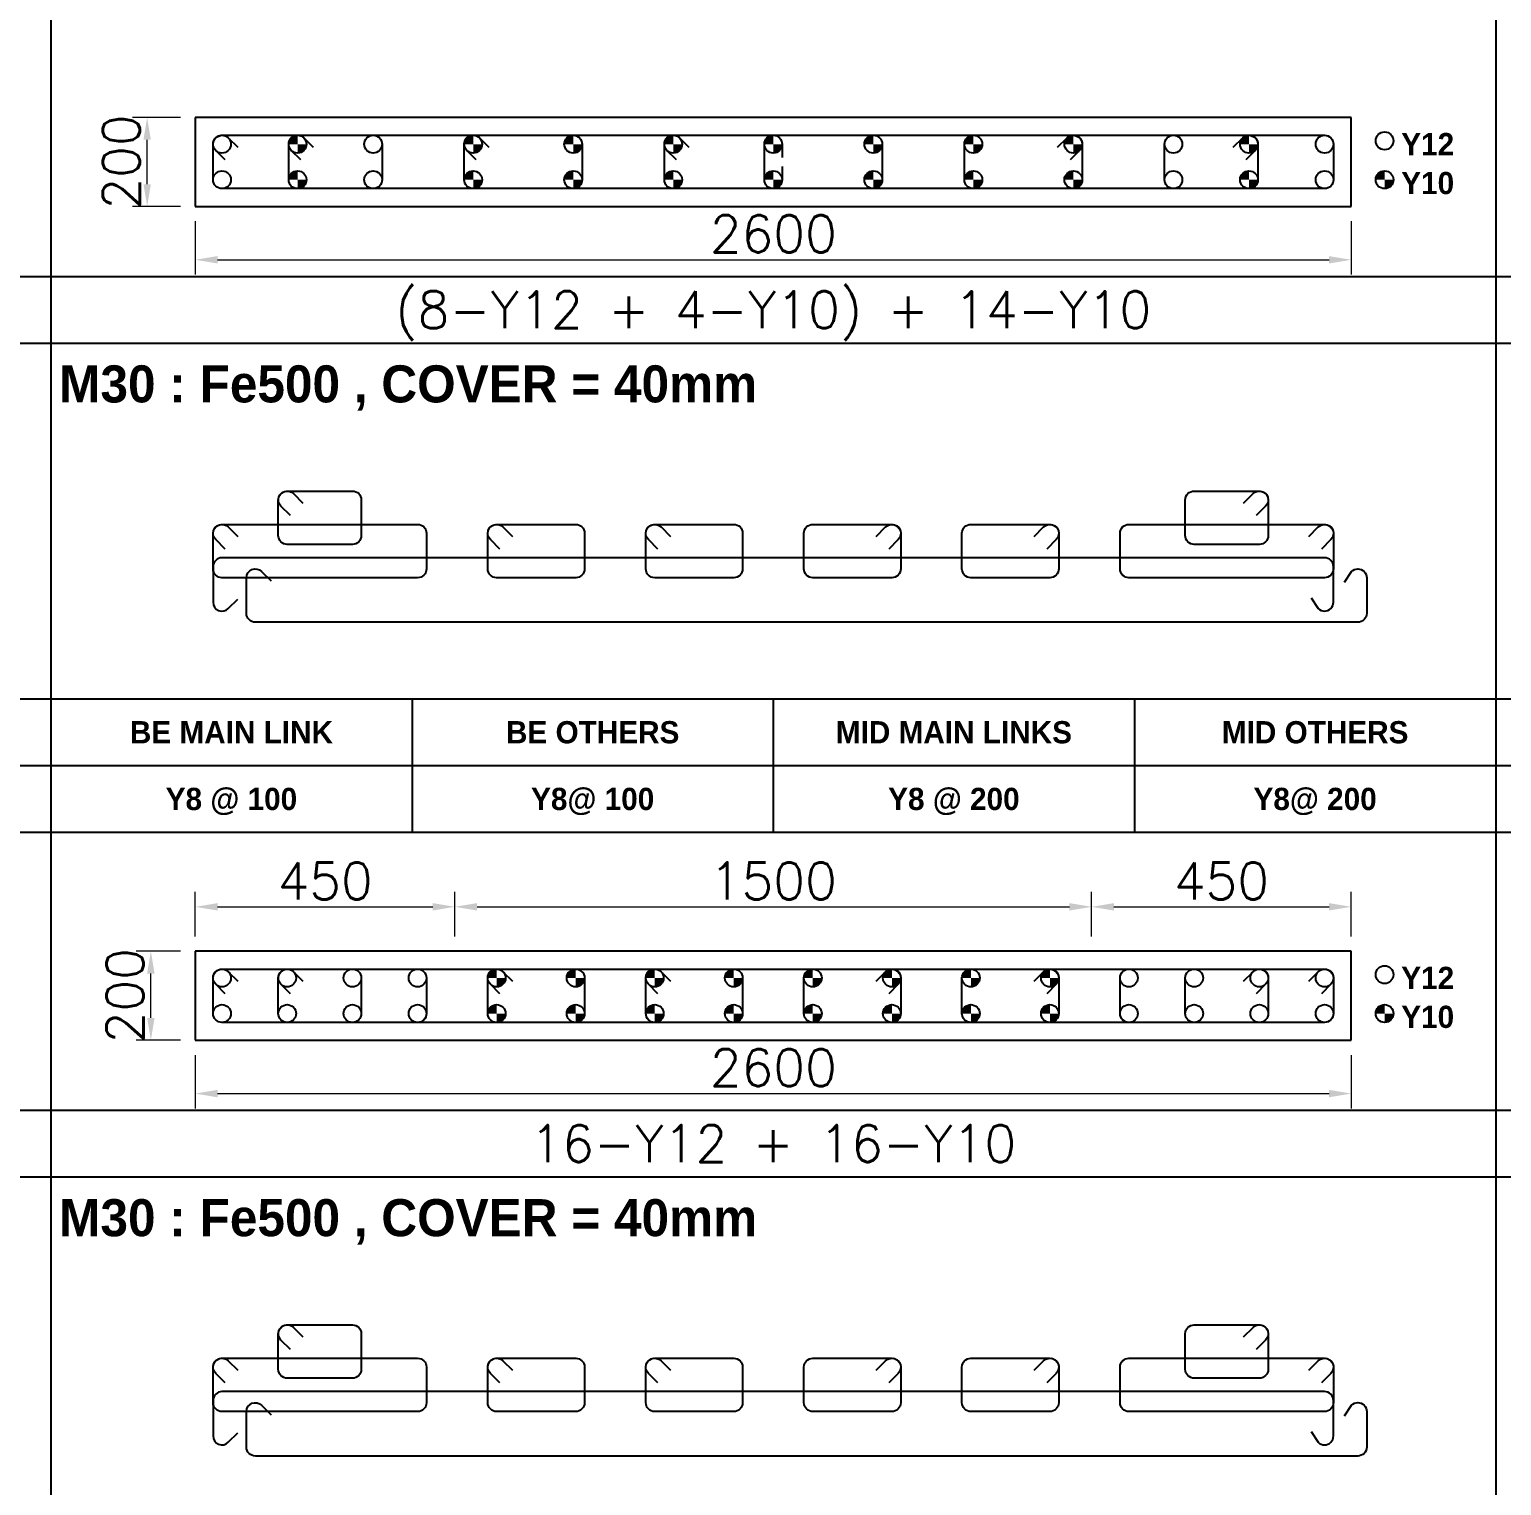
# Model space of a CAD drawing. Header units: millimetres. Extents: x -28707963 to -28231469, y 696001 to 896471.
# Drawn here: x -28315430 to -28305497, y 855714 to 865537 of the extents above; entities that cross this region are included whole.
import ezdxf
from ezdxf.enums import TextEntityAlignment as Align

# ---------------------------------------------------------------- set-up
doc = ezdxf.new("R2010")
doc.units = ezdxf.units.MM
doc.header["$MEASUREMENT"] = 0
doc.header["$PDMODE"] = 34
doc.header["$PDSIZE"] = -8
doc.layers.get('0').update_dxf_attribs({"lineweight": 5})
for name, color, linetype in [('09 COL TEXT-SCH', 2, 'Continuous'), ('14 REINF', 6, 'Continuous'), ('22 TABLE FRAME', 5, 'Continuous'), ('23 STIRRUPS', 5, 'Continuous'), ('TEXT', 4, 'Continuous')]:
    doc.layers.add(name, color=color, linetype=linetype)
doc.layers.add('19 COLUMN', color=1, linetype='Continuous', lineweight=25)
doc.styles.add('adani bold', font='')
doc.styles.add('ROMANS', font='simplex.shx')
doc.styles.get('adani bold').set_extended_font_data('Adani Bold', bold=True)
doc.dimstyles.new('D 50', dxfattribs={"dimscale": 100, "dimtxt": 3, "dimasz": 1.5, "dimexe": 1, "dimexo": 1, "dimgap": 0.5, "dimtad": 1, "dimdec": 0, "dimdsep": 46, "dimtxsty": 'ROMANS', "dimcen": 2.5, "dimclrd": 5, "dimclre": 5, "dimclrt": 4, "dimadec": 0, "dimazin": 0, "dimtfac": 1, "dimtdec": 0, "dimtmove": 0, "dimatfit": 3, "dimfxl": 1, "dimlwd": 0, "dimlwe": 0, "dimarcsym": 0})

# ---------------------------------------------------------------- blocks, each defined once
blk = doc.blocks.new('*D75')
at = {"color": 5, "lineweight": 0, "transparency": 16777216}
for p, q in [((-28314311.1, 858618.4), (-28314311.1, 858258.4)), ((-28306511.1, 858618.4), (-28306511.1, 858258.4)), ((-28314161.1, 858358.4), (-28306661.1, 858358.4))]:
    blk.add_line(p, q, dxfattribs=at)
at = {"color": 5, "transparency": 16777216}
for points in [[(-28314161.1, 858383.4), (-28314161.1, 858333.4), (-28314311.1, 858358.4)], [(-28306661.1, 858333.4), (-28306661.1, 858383.4), (-28306511.1, 858358.4)]]:
    blk.add_solid(points, dxfattribs=at)
at = {"layer": 'Defpoints', "color": 0, "transparency": 16777216}
for p in [(-28314311.1, 858718.4), (-28306511.1, 858718.4), (-28306511.1, 858358.4)]:
    blk.add_point(p, dxfattribs=at)
at = {"color": 4, "transparency": 16777216, "insert": (-28310411.1, 858533.4), "char_height": 250, "attachment_point": 5, "style": 'ROMANS'}
blk.add_mtext('2600', dxfattribs=at)
blk = doc.blocks.new('*D363')
at = {"color": 5, "lineweight": 0, "transparency": 16777216}
for p, q in [((-28314411.1, 859318.4), (-28314711.1, 859318.4)), ((-28314611.1, 858868.4), (-28314611.1, 859168.4)), ((-28314411.1, 858718.4), (-28314711.1, 858718.4))]:
    blk.add_line(p, q, dxfattribs=at)
at = {"color": 5, "transparency": 16777216}
for points in [[(-28314586.1, 859168.4), (-28314636.1, 859168.4), (-28314611.1, 859318.4)], [(-28314636.1, 858868.4), (-28314586.1, 858868.4), (-28314611.1, 858718.4)]]:
    blk.add_solid(points, dxfattribs=at)
at = {"layer": 'Defpoints', "color": 0, "transparency": 16777216}
for p in [(-28314611.1, 859318.4), (-28314311.1, 859318.4), (-28314311.1, 858718.4)]:
    blk.add_point(p, dxfattribs=at)
at = {"color": 4, "transparency": 16777216, "insert": (-28314786.1, 859018.4), "char_height": 250, "attachment_point": 5, "rotation": 90, "style": 'ROMANS'}
blk.add_mtext('200', dxfattribs=at)
blk = doc.blocks.new('*D364')
at = {"color": 5, "lineweight": 0, "transparency": 16777216}
for p, q in [((-28314311.1, 859418.4), (-28314311.1, 859718.4)), ((-28312559.3, 859418.4), (-28312559.3, 859718.4)), ((-28314161.1, 859618.4), (-28312709.3, 859618.4))]:
    blk.add_line(p, q, dxfattribs=at)
at = {"color": 5, "transparency": 16777216}
for points in [[(-28314161.1, 859643.4), (-28314161.1, 859593.4), (-28314311.1, 859618.4)], [(-28312709.3, 859593.4), (-28312709.3, 859643.4), (-28312559.3, 859618.4)]]:
    blk.add_solid(points, dxfattribs=at)
at = {"layer": 'Defpoints', "color": 0, "transparency": 16777216}
for p in [(-28312559.3, 859618.4), (-28314311.1, 859318.4), (-28312559.3, 859318.4)]:
    blk.add_point(p, dxfattribs=at)
at = {"color": 4, "transparency": 16777216, "insert": (-28313435.2, 859793.4), "char_height": 250, "attachment_point": 5, "style": 'ROMANS'}
blk.add_mtext('450', dxfattribs=at)
blk = doc.blocks.new('*D365')
at = {"color": 5, "lineweight": 0, "transparency": 16777216}
for p, q in [((-28312559.3, 859418.4), (-28312559.3, 859718.4)), ((-28308262.9, 859418.4), (-28308262.9, 859718.4)), ((-28312409.3, 859618.4), (-28308412.9, 859618.4))]:
    blk.add_line(p, q, dxfattribs=at)
at = {"color": 5, "transparency": 16777216}
for points in [[(-28312409.3, 859643.4), (-28312409.3, 859593.4), (-28312559.3, 859618.4)], [(-28308412.9, 859593.4), (-28308412.9, 859643.4), (-28308262.9, 859618.4)]]:
    blk.add_solid(points, dxfattribs=at)
at = {"layer": 'Defpoints', "color": 0, "transparency": 16777216}
for p in [(-28308262.9, 859618.4), (-28312559.3, 859318.4), (-28308262.9, 859318.4)]:
    blk.add_point(p, dxfattribs=at)
at = {"color": 4, "transparency": 16777216, "insert": (-28310411.1, 859793.4), "char_height": 250, "attachment_point": 5, "style": 'ROMANS'}
blk.add_mtext('1500', dxfattribs=at)
blk = doc.blocks.new('*D366')
at = {"color": 5, "lineweight": 0, "transparency": 16777216}
for p, q in [((-28308262.9, 859418.4), (-28308262.9, 859718.4)), ((-28306511.1, 859418.4), (-28306511.1, 859718.4)), ((-28308112.9, 859618.4), (-28306661.1, 859618.4))]:
    blk.add_line(p, q, dxfattribs=at)
at = {"color": 5, "transparency": 16777216}
for points in [[(-28308112.9, 859643.4), (-28308112.9, 859593.4), (-28308262.9, 859618.4)], [(-28306661.1, 859593.4), (-28306661.1, 859643.4), (-28306511.1, 859618.4)]]:
    blk.add_solid(points, dxfattribs=at)
at = {"layer": 'Defpoints', "color": 0, "transparency": 16777216}
for p in [(-28306511.1, 859618.4), (-28308262.9, 859318.4), (-28306511.1, 859318.4)]:
    blk.add_point(p, dxfattribs=at)
at = {"color": 4, "transparency": 16777216, "insert": (-28307387, 859793.4), "char_height": 250, "attachment_point": 5, "style": 'ROMANS'}
blk.add_mtext('450', dxfattribs=at)
blk = doc.blocks.new('*D828')
at = {"color": 5, "lineweight": 0, "transparency": 16777216}
for p, q in [((-28314311.1, 864243.4), (-28314311.1, 863883.4)), ((-28306511.1, 864243.4), (-28306511.1, 863883.4)), ((-28314161.1, 863983.4), (-28306661.1, 863983.4))]:
    blk.add_line(p, q, dxfattribs=at)
at = {"color": 5, "transparency": 16777216}
for points in [[(-28314161.1, 864008.4), (-28314161.1, 863958.4), (-28314311.1, 863983.4)], [(-28306661.1, 863958.4), (-28306661.1, 864008.4), (-28306511.1, 863983.4)]]:
    blk.add_solid(points, dxfattribs=at)
at = {"layer": 'Defpoints', "color": 0, "transparency": 16777216}
for p in [(-28314311.1, 864343.4), (-28306511.1, 864343.4), (-28306511.1, 863983.4)]:
    blk.add_point(p, dxfattribs=at)
at = {"color": 4, "transparency": 16777216, "insert": (-28310411.1, 864158.4), "char_height": 250, "attachment_point": 5, "style": 'ROMANS'}
blk.add_mtext('2600', dxfattribs=at)
blk = doc.blocks.new('*D852')
at = {"color": 5, "lineweight": 0, "transparency": 16777216}
for p, q in [((-28314411.1, 864943.4), (-28314736.1, 864943.4)), ((-28314636.1, 864493.4), (-28314636.1, 864793.4)), ((-28314411.1, 864343.4), (-28314736.1, 864343.4))]:
    blk.add_line(p, q, dxfattribs=at)
at = {"color": 5, "transparency": 16777216}
for points in [[(-28314611.1, 864793.4), (-28314661.1, 864793.4), (-28314636.1, 864943.4)], [(-28314661.1, 864493.4), (-28314611.1, 864493.4), (-28314636.1, 864343.4)]]:
    blk.add_solid(points, dxfattribs=at)
at = {"layer": 'Defpoints', "color": 0, "transparency": 16777216}
for p in [(-28314636.1, 864943.4), (-28314311.1, 864943.4), (-28314311.1, 864343.4)]:
    blk.add_point(p, dxfattribs=at)
at = {"color": 4, "transparency": 16777216, "insert": (-28314811.1, 864643.4), "char_height": 250, "attachment_point": 5, "rotation": 90, "style": 'ROMANS'}
blk.add_mtext('200', dxfattribs=at)

msp = doc.modelspace()

# ---------------------------------------------------------------- hatches: boundary and pattern name
at = {"layer": '14 REINF'}
h = msp.add_hatch(color=6, dxfattribs=at)
edge = h.paths.add_edge_path(flags=0)
edge.add_line((-28313681.1, 864763.4), (-28313621.1, 864763.4))
edge.add_line((-28313621.1, 864763.4), (-28313621.1, 864823.4))
edge.add_arc((-28313621.1, 864763.4), 60, 90, 180)
edge = h.paths.add_edge_path(flags=0)
edge.add_line((-28313561.1, 864763.4), (-28313621.1, 864763.4))
edge.add_line((-28313621.1, 864763.4), (-28313621.1, 864703.4))
edge.add_arc((-28313621.1, 864763.4), 60, 270, 360)
h = msp.add_hatch(color=6, dxfattribs=at)
edge = h.paths.add_edge_path(flags=0)
edge.add_line((-28312496.1, 864763.4), (-28312436.1, 864763.4))
edge.add_line((-28312436.1, 864763.4), (-28312436.1, 864823.4))
edge.add_arc((-28312436.1, 864763.4), 60, 90, 180)
edge = h.paths.add_edge_path(flags=0)
edge.add_line((-28312376.1, 864763.4), (-28312436.1, 864763.4))
edge.add_line((-28312436.1, 864763.4), (-28312436.1, 864703.4))
edge.add_arc((-28312436.1, 864763.4), 60, 270, 360)
h = msp.add_hatch(color=6, dxfattribs=at)
edge = h.paths.add_edge_path(flags=0)
edge.add_line((-28311821.1, 864763.4), (-28311761.1, 864763.4))
edge.add_line((-28311761.1, 864763.4), (-28311761.1, 864823.4))
edge.add_arc((-28311761.1, 864763.4), 60, 90, 180)
edge = h.paths.add_edge_path(flags=0)
edge.add_line((-28311701.1, 864763.4), (-28311761.1, 864763.4))
edge.add_line((-28311761.1, 864763.4), (-28311761.1, 864703.4))
edge.add_arc((-28311761.1, 864763.4), 60, 270, 360)
h = msp.add_hatch(color=6, dxfattribs=at)
edge = h.paths.add_edge_path(flags=0)
edge.add_line((-28311146.1, 864763.4), (-28311086.1, 864763.4))
edge.add_line((-28311086.1, 864763.4), (-28311086.1, 864823.4))
edge.add_arc((-28311086.1, 864763.4), 60, 90, 180)
edge = h.paths.add_edge_path(flags=0)
edge.add_line((-28311026.1, 864763.4), (-28311086.1, 864763.4))
edge.add_line((-28311086.1, 864763.4), (-28311086.1, 864703.4))
edge.add_arc((-28311086.1, 864763.4), 60, 270, 360)
h = msp.add_hatch(color=6, dxfattribs=at)
edge = h.paths.add_edge_path(flags=0)
edge.add_line((-28310471.1, 864763.4), (-28310411.1, 864763.4))
edge.add_line((-28310411.1, 864763.4), (-28310411.1, 864823.4))
edge.add_arc((-28310411.1, 864763.4), 60, 90, 180)
edge = h.paths.add_edge_path(flags=0)
edge.add_line((-28310351.1, 864763.4), (-28310411.1, 864763.4))
edge.add_line((-28310411.1, 864763.4), (-28310411.1, 864703.4))
edge.add_arc((-28310411.1, 864763.4), 60, 270, 360)
h = msp.add_hatch(color=6, dxfattribs=at)
edge = h.paths.add_edge_path(flags=0)
edge.add_line((-28309796.1, 864763.4), (-28309736.1, 864763.4))
edge.add_line((-28309736.1, 864763.4), (-28309736.1, 864823.4))
edge.add_arc((-28309736.1, 864763.4), 60, 90, 180)
edge = h.paths.add_edge_path(flags=0)
edge.add_line((-28309676.1, 864763.4), (-28309736.1, 864763.4))
edge.add_line((-28309736.1, 864763.4), (-28309736.1, 864703.4))
edge.add_arc((-28309736.1, 864763.4), 60, 270, 360)
h = msp.add_hatch(color=6, dxfattribs=at)
edge = h.paths.add_edge_path(flags=0)
edge.add_line((-28309121.1, 864763.4), (-28309061.1, 864763.4))
edge.add_line((-28309061.1, 864763.4), (-28309061.1, 864823.4))
edge.add_arc((-28309061.1, 864763.4), 60, 90, 180)
edge = h.paths.add_edge_path(flags=0)
edge.add_line((-28309001.1, 864763.4), (-28309061.1, 864763.4))
edge.add_line((-28309061.1, 864763.4), (-28309061.1, 864703.4))
edge.add_arc((-28309061.1, 864763.4), 60, 270, 360)
h = msp.add_hatch(color=6, dxfattribs=at)
edge = h.paths.add_edge_path(flags=0)
edge.add_line((-28308446.1, 864763.4), (-28308386.1, 864763.4))
edge.add_line((-28308386.1, 864763.4), (-28308386.1, 864823.4))
edge.add_arc((-28308386.1, 864763.4), 60, 90, 180)
edge = h.paths.add_edge_path(flags=0)
edge.add_line((-28308326.1, 864763.4), (-28308386.1, 864763.4))
edge.add_line((-28308386.1, 864763.4), (-28308386.1, 864703.4))
edge.add_arc((-28308386.1, 864763.4), 60, 270, 360)
h = msp.add_hatch(color=6, dxfattribs=at)
edge = h.paths.add_edge_path(flags=0)
edge.add_line((-28307261.1, 864763.4), (-28307201.1, 864763.4))
edge.add_line((-28307201.1, 864763.4), (-28307201.1, 864823.4))
edge.add_arc((-28307201.1, 864763.4), 60, 90, 180)
edge = h.paths.add_edge_path(flags=0)
edge.add_line((-28307141.1, 864763.4), (-28307201.1, 864763.4))
edge.add_line((-28307201.1, 864763.4), (-28307201.1, 864703.4))
edge.add_arc((-28307201.1, 864763.4), 60, 270, 360)
h = msp.add_hatch(color=6, dxfattribs=at)
edge = h.paths.add_edge_path(flags=0)
edge.add_line((-28313681.1, 864523.4), (-28313621.1, 864523.4))
edge.add_line((-28313621.1, 864523.4), (-28313621.1, 864583.4))
edge.add_arc((-28313621.1, 864523.4), 60, 90, 180)
edge = h.paths.add_edge_path(flags=0)
edge.add_line((-28313561.1, 864523.4), (-28313621.1, 864523.4))
edge.add_line((-28313621.1, 864523.4), (-28313621.1, 864463.4))
edge.add_arc((-28313621.1, 864523.4), 60, 270, 360)
h = msp.add_hatch(color=6, dxfattribs=at)
edge = h.paths.add_edge_path(flags=0)
edge.add_line((-28312496.1, 864523.4), (-28312436.1, 864523.4))
edge.add_line((-28312436.1, 864523.4), (-28312436.1, 864583.4))
edge.add_arc((-28312436.1, 864523.4), 60, 90, 180)
edge = h.paths.add_edge_path(flags=0)
edge.add_line((-28312376.1, 864523.4), (-28312436.1, 864523.4))
edge.add_line((-28312436.1, 864523.4), (-28312436.1, 864463.4))
edge.add_arc((-28312436.1, 864523.4), 60, 270, 360)
h = msp.add_hatch(color=6, dxfattribs=at)
edge = h.paths.add_edge_path(flags=0)
edge.add_line((-28311821.1, 864523.4), (-28311761.1, 864523.4))
edge.add_line((-28311761.1, 864523.4), (-28311761.1, 864583.4))
edge.add_arc((-28311761.1, 864523.4), 60, 90, 180)
edge = h.paths.add_edge_path(flags=0)
edge.add_line((-28311701.1, 864523.4), (-28311761.1, 864523.4))
edge.add_line((-28311761.1, 864523.4), (-28311761.1, 864463.4))
edge.add_arc((-28311761.1, 864523.4), 60, 270, 360)
h = msp.add_hatch(color=6, dxfattribs=at)
edge = h.paths.add_edge_path(flags=0)
edge.add_line((-28311146.1, 864523.4), (-28311086.1, 864523.4))
edge.add_line((-28311086.1, 864523.4), (-28311086.1, 864583.4))
edge.add_arc((-28311086.1, 864523.4), 60, 90, 180)
edge = h.paths.add_edge_path(flags=0)
edge.add_line((-28311026.1, 864523.4), (-28311086.1, 864523.4))
edge.add_line((-28311086.1, 864523.4), (-28311086.1, 864463.4))
edge.add_arc((-28311086.1, 864523.4), 60, 270, 360)
h = msp.add_hatch(color=6, dxfattribs=at)
edge = h.paths.add_edge_path(flags=0)
edge.add_line((-28310471.1, 864523.4), (-28310411.1, 864523.4))
edge.add_line((-28310411.1, 864523.4), (-28310411.1, 864583.4))
edge.add_arc((-28310411.1, 864523.4), 60, 90, 180)
edge = h.paths.add_edge_path(flags=0)
edge.add_line((-28310351.1, 864523.4), (-28310411.1, 864523.4))
edge.add_line((-28310411.1, 864523.4), (-28310411.1, 864463.4))
edge.add_arc((-28310411.1, 864523.4), 60, 270, 360)
h = msp.add_hatch(color=6, dxfattribs=at)
edge = h.paths.add_edge_path(flags=0)
edge.add_line((-28309796.1, 864523.4), (-28309736.1, 864523.4))
edge.add_line((-28309736.1, 864523.4), (-28309736.1, 864583.4))
edge.add_arc((-28309736.1, 864523.4), 60, 90, 180)
edge = h.paths.add_edge_path(flags=0)
edge.add_line((-28309676.1, 864523.4), (-28309736.1, 864523.4))
edge.add_line((-28309736.1, 864523.4), (-28309736.1, 864463.4))
edge.add_arc((-28309736.1, 864523.4), 60, 270, 360)
h = msp.add_hatch(color=6, dxfattribs=at)
edge = h.paths.add_edge_path(flags=0)
edge.add_line((-28309121.1, 864523.4), (-28309061.1, 864523.4))
edge.add_line((-28309061.1, 864523.4), (-28309061.1, 864583.4))
edge.add_arc((-28309061.1, 864523.4), 60, 90, 180)
edge = h.paths.add_edge_path(flags=0)
edge.add_line((-28309001.1, 864523.4), (-28309061.1, 864523.4))
edge.add_line((-28309061.1, 864523.4), (-28309061.1, 864463.4))
edge.add_arc((-28309061.1, 864523.4), 60, 270, 360)
h = msp.add_hatch(color=6, dxfattribs=at)
edge = h.paths.add_edge_path(flags=0)
edge.add_line((-28308446.1, 864523.4), (-28308386.1, 864523.4))
edge.add_line((-28308386.1, 864523.4), (-28308386.1, 864583.4))
edge.add_arc((-28308386.1, 864523.4), 60, 90, 180)
edge = h.paths.add_edge_path(flags=0)
edge.add_line((-28308326.1, 864523.4), (-28308386.1, 864523.4))
edge.add_line((-28308386.1, 864523.4), (-28308386.1, 864463.4))
edge.add_arc((-28308386.1, 864523.4), 60, 270, 360)
h = msp.add_hatch(color=6, dxfattribs=at)
edge = h.paths.add_edge_path(flags=0)
edge.add_line((-28307261.1, 864523.4), (-28307201.1, 864523.4))
edge.add_line((-28307201.1, 864523.4), (-28307201.1, 864583.4))
edge.add_arc((-28307201.1, 864523.4), 60, 90, 180)
edge = h.paths.add_edge_path(flags=0)
edge.add_line((-28307141.1, 864523.4), (-28307201.1, 864523.4))
edge.add_line((-28307201.1, 864523.4), (-28307201.1, 864463.4))
edge.add_arc((-28307201.1, 864523.4), 60, 270, 360)
h = msp.add_hatch(color=6, dxfattribs=at)
edge = h.paths.add_edge_path(flags=0)
edge.add_line((-28306346.1, 864523.4), (-28306286.1, 864523.4))
edge.add_line((-28306286.1, 864523.4), (-28306286.1, 864583.4))
edge.add_arc((-28306286.1, 864523.4), 60, 90, 180)
edge = h.paths.add_edge_path(flags=0)
edge.add_line((-28306226.1, 864523.4), (-28306286.1, 864523.4))
edge.add_line((-28306286.1, 864523.4), (-28306286.1, 864463.4))
edge.add_arc((-28306286.1, 864523.4), 60, 270, 360)
h = msp.add_hatch(color=6, dxfattribs=at)
edge = h.paths.add_edge_path(flags=0)
edge.add_line((-28312337.8, 859138.4), (-28312277.8, 859138.4))
edge.add_line((-28312277.8, 859138.4), (-28312277.8, 859198.4))
edge.add_arc((-28312277.8, 859138.4), 60, 90, 180)
edge = h.paths.add_edge_path(flags=0)
edge.add_line((-28312217.8, 859138.4), (-28312277.8, 859138.4))
edge.add_line((-28312277.8, 859138.4), (-28312277.8, 859078.4))
edge.add_arc((-28312277.8, 859138.4), 60, 270, 360)
h = msp.add_hatch(color=6, dxfattribs=at)
edge = h.paths.add_edge_path(flags=0)
edge.add_line((-28311804.4, 859138.4), (-28311744.4, 859138.4))
edge.add_line((-28311744.4, 859138.4), (-28311744.4, 859198.4))
edge.add_arc((-28311744.4, 859138.4), 60, 90, 180)
edge = h.paths.add_edge_path(flags=0)
edge.add_line((-28311684.4, 859138.4), (-28311744.4, 859138.4))
edge.add_line((-28311744.4, 859138.4), (-28311744.4, 859078.4))
edge.add_arc((-28311744.4, 859138.4), 60, 270, 360)
h = msp.add_hatch(color=6, dxfattribs=at)
edge = h.paths.add_edge_path(flags=0)
edge.add_line((-28311271.1, 859138.4), (-28311211.1, 859138.4))
edge.add_line((-28311211.1, 859138.4), (-28311211.1, 859198.4))
edge.add_arc((-28311211.1, 859138.4), 60, 90, 180)
edge = h.paths.add_edge_path(flags=0)
edge.add_line((-28311151.1, 859138.4), (-28311211.1, 859138.4))
edge.add_line((-28311211.1, 859138.4), (-28311211.1, 859078.4))
edge.add_arc((-28311211.1, 859138.4), 60, 270, 360)
h = msp.add_hatch(color=6, dxfattribs=at)
edge = h.paths.add_edge_path(flags=0)
edge.add_line((-28310737.8, 859138.4), (-28310677.8, 859138.4))
edge.add_line((-28310677.8, 859138.4), (-28310677.8, 859198.4))
edge.add_arc((-28310677.8, 859138.4), 60, 90, 180)
edge = h.paths.add_edge_path(flags=0)
edge.add_line((-28310617.8, 859138.4), (-28310677.8, 859138.4))
edge.add_line((-28310677.8, 859138.4), (-28310677.8, 859078.4))
edge.add_arc((-28310677.8, 859138.4), 60, 270, 360)
h = msp.add_hatch(color=6, dxfattribs=at)
edge = h.paths.add_edge_path(flags=0)
edge.add_line((-28310204.4, 859138.4), (-28310144.4, 859138.4))
edge.add_line((-28310144.4, 859138.4), (-28310144.4, 859198.4))
edge.add_arc((-28310144.4, 859138.4), 60, 90, 180)
edge = h.paths.add_edge_path(flags=0)
edge.add_line((-28310084.4, 859138.4), (-28310144.4, 859138.4))
edge.add_line((-28310144.4, 859138.4), (-28310144.4, 859078.4))
edge.add_arc((-28310144.4, 859138.4), 60, 270, 360)
h = msp.add_hatch(color=6, dxfattribs=at)
edge = h.paths.add_edge_path(flags=0)
edge.add_line((-28309671.1, 859138.4), (-28309611.1, 859138.4))
edge.add_line((-28309611.1, 859138.4), (-28309611.1, 859198.4))
edge.add_arc((-28309611.1, 859138.4), 60, 90, 180)
edge = h.paths.add_edge_path(flags=0)
edge.add_line((-28309551.1, 859138.4), (-28309611.1, 859138.4))
edge.add_line((-28309611.1, 859138.4), (-28309611.1, 859078.4))
edge.add_arc((-28309611.1, 859138.4), 60, 270, 360)
h = msp.add_hatch(color=6, dxfattribs=at)
edge = h.paths.add_edge_path(flags=0)
edge.add_line((-28309137.8, 859138.4), (-28309077.8, 859138.4))
edge.add_line((-28309077.8, 859138.4), (-28309077.8, 859198.4))
edge.add_arc((-28309077.8, 859138.4), 60, 90, 180)
edge = h.paths.add_edge_path(flags=0)
edge.add_line((-28309017.8, 859138.4), (-28309077.8, 859138.4))
edge.add_line((-28309077.8, 859138.4), (-28309077.8, 859078.4))
edge.add_arc((-28309077.8, 859138.4), 60, 270, 360)
h = msp.add_hatch(color=6, dxfattribs=at)
edge = h.paths.add_edge_path(flags=0)
edge.add_line((-28308604.4, 859138.4), (-28308544.4, 859138.4))
edge.add_line((-28308544.4, 859138.4), (-28308544.4, 859198.4))
edge.add_arc((-28308544.4, 859138.4), 60, 90, 180)
edge = h.paths.add_edge_path(flags=0)
edge.add_line((-28308484.4, 859138.4), (-28308544.4, 859138.4))
edge.add_line((-28308544.4, 859138.4), (-28308544.4, 859078.4))
edge.add_arc((-28308544.4, 859138.4), 60, 270, 360)
h = msp.add_hatch(color=6, dxfattribs=at)
edge = h.paths.add_edge_path(flags=0)
edge.add_line((-28312337.8, 858898.4), (-28312277.8, 858898.4))
edge.add_line((-28312277.8, 858898.4), (-28312277.8, 858958.4))
edge.add_arc((-28312277.8, 858898.4), 60, 90, 180)
edge = h.paths.add_edge_path(flags=0)
edge.add_line((-28312217.8, 858898.4), (-28312277.8, 858898.4))
edge.add_line((-28312277.8, 858898.4), (-28312277.8, 858838.4))
edge.add_arc((-28312277.8, 858898.4), 60, 270, 360)
h = msp.add_hatch(color=6, dxfattribs=at)
edge = h.paths.add_edge_path(flags=0)
edge.add_line((-28311804.4, 858898.4), (-28311744.4, 858898.4))
edge.add_line((-28311744.4, 858898.4), (-28311744.4, 858958.4))
edge.add_arc((-28311744.4, 858898.4), 60, 90, 180)
edge = h.paths.add_edge_path(flags=0)
edge.add_line((-28311684.4, 858898.4), (-28311744.4, 858898.4))
edge.add_line((-28311744.4, 858898.4), (-28311744.4, 858838.4))
edge.add_arc((-28311744.4, 858898.4), 60, 270, 360)
h = msp.add_hatch(color=6, dxfattribs=at)
edge = h.paths.add_edge_path(flags=0)
edge.add_line((-28311271.1, 858898.4), (-28311211.1, 858898.4))
edge.add_line((-28311211.1, 858898.4), (-28311211.1, 858958.4))
edge.add_arc((-28311211.1, 858898.4), 60, 90, 180)
edge = h.paths.add_edge_path(flags=0)
edge.add_line((-28311151.1, 858898.4), (-28311211.1, 858898.4))
edge.add_line((-28311211.1, 858898.4), (-28311211.1, 858838.4))
edge.add_arc((-28311211.1, 858898.4), 60, 270, 360)
h = msp.add_hatch(color=6, dxfattribs=at)
edge = h.paths.add_edge_path(flags=0)
edge.add_line((-28310737.8, 858898.4), (-28310677.8, 858898.4))
edge.add_line((-28310677.8, 858898.4), (-28310677.8, 858958.4))
edge.add_arc((-28310677.8, 858898.4), 60, 90, 180)
edge = h.paths.add_edge_path(flags=0)
edge.add_line((-28310617.8, 858898.4), (-28310677.8, 858898.4))
edge.add_line((-28310677.8, 858898.4), (-28310677.8, 858838.4))
edge.add_arc((-28310677.8, 858898.4), 60, 270, 360)
h = msp.add_hatch(color=6, dxfattribs=at)
edge = h.paths.add_edge_path(flags=0)
edge.add_line((-28310204.4, 858898.4), (-28310144.4, 858898.4))
edge.add_line((-28310144.4, 858898.4), (-28310144.4, 858958.4))
edge.add_arc((-28310144.4, 858898.4), 60, 90, 180)
edge = h.paths.add_edge_path(flags=0)
edge.add_line((-28310084.4, 858898.4), (-28310144.4, 858898.4))
edge.add_line((-28310144.4, 858898.4), (-28310144.4, 858838.4))
edge.add_arc((-28310144.4, 858898.4), 60, 270, 360)
h = msp.add_hatch(color=6, dxfattribs=at)
edge = h.paths.add_edge_path(flags=0)
edge.add_line((-28309671.1, 858898.4), (-28309611.1, 858898.4))
edge.add_line((-28309611.1, 858898.4), (-28309611.1, 858958.4))
edge.add_arc((-28309611.1, 858898.4), 60, 90, 180)
edge = h.paths.add_edge_path(flags=0)
edge.add_line((-28309551.1, 858898.4), (-28309611.1, 858898.4))
edge.add_line((-28309611.1, 858898.4), (-28309611.1, 858838.4))
edge.add_arc((-28309611.1, 858898.4), 60, 270, 360)
h = msp.add_hatch(color=6, dxfattribs=at)
edge = h.paths.add_edge_path(flags=0)
edge.add_line((-28309137.8, 858898.4), (-28309077.8, 858898.4))
edge.add_line((-28309077.8, 858898.4), (-28309077.8, 858958.4))
edge.add_arc((-28309077.8, 858898.4), 60, 90, 180)
edge = h.paths.add_edge_path(flags=0)
edge.add_line((-28309017.8, 858898.4), (-28309077.8, 858898.4))
edge.add_line((-28309077.8, 858898.4), (-28309077.8, 858838.4))
edge.add_arc((-28309077.8, 858898.4), 60, 270, 360)
h = msp.add_hatch(color=6, dxfattribs=at)
edge = h.paths.add_edge_path(flags=0)
edge.add_line((-28308604.4, 858898.4), (-28308544.4, 858898.4))
edge.add_line((-28308544.4, 858898.4), (-28308544.4, 858958.4))
edge.add_arc((-28308544.4, 858898.4), 60, 90, 180)
edge = h.paths.add_edge_path(flags=0)
edge.add_line((-28308484.4, 858898.4), (-28308544.4, 858898.4))
edge.add_line((-28308544.4, 858898.4), (-28308544.4, 858838.4))
edge.add_arc((-28308544.4, 858898.4), 60, 270, 360)
h = msp.add_hatch(color=6, dxfattribs=at)
edge = h.paths.add_edge_path(flags=0)
edge.add_line((-28306346.1, 858898.4), (-28306286.1, 858898.4))
edge.add_line((-28306286.1, 858898.4), (-28306286.1, 858958.4))
edge.add_arc((-28306286.1, 858898.4), 60, 90, 180)
edge = h.paths.add_edge_path(flags=0)
edge.add_line((-28306226.1, 858898.4), (-28306286.1, 858898.4))
edge.add_line((-28306286.1, 858898.4), (-28306286.1, 858838.4))
edge.add_arc((-28306286.1, 858898.4), 60, 270, 360)

# ---------------------------------------------------------------- linework, layer by layer
at = {"layer": '14 REINF', "color": 6}
for centre in [(-28314131.1, 864763.4), (-28313621.1, 864763.4), (-28313111.1, 864763.4), (-28312436.1, 864763.4), (-28311761.1, 864763.4), (-28311086.1, 864763.4), (-28310411.1, 864763.4), (-28309736.1, 864763.4), (-28309061.1, 864763.4), (-28308386.1, 864763.4), (-28307711.1, 864763.4), (-28307201.1, 864763.4), (-28306691.1, 864763.4), (-28306286.1, 864785.9), (-28314131.1, 864523.4), (-28313621.1, 864523.4), (-28313111.1, 864523.4), (-28312436.1, 864523.4), (-28311761.1, 864523.4), (-28311086.1, 864523.4), (-28310411.1, 864523.4), (-28309736.1, 864523.4), (-28309061.1, 864523.4), (-28308386.1, 864523.4), (-28307711.1, 864523.4), (-28307201.1, 864523.4), (-28306691.1, 864523.4), (-28306286.1, 864523.4), (-28314131.1, 859138.4), (-28313691.1, 859138.4), (-28313251.1, 859138.4), (-28312811.1, 859138.4), (-28312277.8, 859138.4), (-28311744.4, 859138.4), (-28311211.1, 859138.4), (-28310677.8, 859138.4), (-28310144.4, 859138.4), (-28309611.1, 859138.4), (-28309077.8, 859138.4), (-28308544.4, 859138.4), (-28308011.1, 859138.4), (-28307571.1, 859138.4), (-28307131.1, 859138.4), (-28306691.1, 859138.4), (-28306286.1, 859160.9), (-28314131.1, 858898.4), (-28313691.1, 858898.4), (-28313251.1, 858898.4), (-28312811.1, 858898.4), (-28312277.8, 858898.4), (-28311744.4, 858898.4), (-28311211.1, 858898.4), (-28310677.8, 858898.4), (-28310144.4, 858898.4), (-28309611.1, 858898.4), (-28309077.8, 858898.4), (-28308544.4, 858898.4), (-28308011.1, 858898.4), (-28307571.1, 858898.4), (-28307131.1, 858898.4), (-28306691.1, 858898.4), (-28306286.1, 858898.4)]:
    msp.add_circle(centre, 60, dxfattribs=at)
at = {"layer": '19 COLUMN', "color": 4}
for points in [[(-28306511.1, 864943.4), (-28314311.1, 864943.4)], [(-28314311.1, 864943.4), (-28314311.1, 864343.4)], [(-28306511.1, 864343.4), (-28306511.1, 864943.4)], [(-28314311.1, 864343.4), (-28306511.1, 864343.4)], [(-28306511.1, 859318.4), (-28314311.1, 859318.4)], [(-28314311.1, 859318.4), (-28314311.1, 858718.4)], [(-28306511.1, 858718.4), (-28306511.1, 859318.4)], [(-28314311.1, 858718.4), (-28306511.1, 858718.4)]]:
    msp.add_lwpolyline(points, dxfattribs=at)
at = {"layer": '22 TABLE FRAME', "color": 5, "linetype": 'Continuous'}
for p, q in [((-28315286.1, 886726.1), (-28315286.1, 863421.2)), ((-28305536.1, 886726.1), (-28305536.1, 863421.2)), ((-28330286.1, 863871.2), (-28275536.1, 863871.2)), ((-28334786.1, 863421.2), (-28245536.1, 863421.2)), ((-28315286.1, 863421.2), (-28315286.1, 788796.2)), ((-28305536.1, 863421.2), (-28305536.1, 788796.2)), ((-28330286.1, 861021.2), (-28245536.1, 861021.2)), ((-28312848.6, 861021.2), (-28312848.6, 860121.2)), ((-28310411.1, 861021.2), (-28310411.1, 860121.2)), ((-28307973.6, 861021.2), (-28307973.6, 860121.2)), ((-28330286.1, 860571.2), (-28245536.1, 860571.2)), ((-28330286.1, 860121.2), (-28245536.1, 860121.2)), ((-28330286.1, 858246.2), (-28245536.1, 858246.2)), ((-28334786.1, 857796.2), (-28245536.1, 857796.2))]:
    msp.add_line(p, q, dxfattribs=at)
at = {"layer": '23 STIRRUPS', "color": 5}
for points in [[(-28314109.9, 864657.3), (-28314173.5, 864720.9, -0.668178), (-28314131.1, 864823.4), (-28306691.1, 864823.4, -0.414214), (-28306631.1, 864763.4), (-28306631.1, 864523.4, -0.414214), (-28306691.1, 864463.4), (-28314131.1, 864463.4, -0.414214), (-28314191.1, 864523.4), (-28314191.1, 864763.4, -0.668179), (-28314088.7, 864805.8), (-28314025, 864742.1)], [(-28313599.9, 864657.3), (-28313663.5, 864720.9, -0.668178), (-28313621.1, 864823.4), (-28313111.1, 864823.4, -0.414214), (-28313051.1, 864763.4), (-28313051.1, 864523.4, -0.414214), (-28313111.1, 864463.4), (-28313621.1, 864463.4, -0.414214), (-28313681.1, 864523.4), (-28313681.1, 864763.4, -0.668179), (-28313578.7, 864805.8), (-28313515, 864742.1)], [(-28312414.9, 864657.3), (-28312478.5, 864720.9, -0.668178), (-28312436.1, 864823.4), (-28311761.1, 864823.4, -0.414214), (-28311701.1, 864763.4), (-28311701.1, 864523.4, -0.414214), (-28311761.1, 864463.4), (-28312436.1, 864463.4, -0.414214), (-28312496.1, 864523.4), (-28312496.1, 864763.4, -0.668179), (-28312393.7, 864805.8), (-28312330, 864742.1)], [(-28311064.9, 864657.3), (-28311128.5, 864720.9, -0.668178), (-28311086.1, 864823.4), (-28309736.1, 864823.4, -0.414214), (-28309676.1, 864763.4), (-28309676.1, 864523.4, -0.414214), (-28309736.1, 864463.4), (-28311086.1, 864463.4, -0.414214), (-28311146.1, 864523.4), (-28311146.1, 864763.4, -0.668179), (-28311043.7, 864805.8), (-28310980, 864742.1)], [(-28310351.1, 864613.4), (-28310351.1, 864523.4, -1), (-28310471.1, 864523.4), (-28310471.1, 864763.4, -1), (-28310351.1, 864763.4), (-28310351.1, 864673.4)], [(-28308492.2, 864742.1), (-28308428.5, 864805.8, -0.668179), (-28308326.1, 864763.4), (-28308326.1, 864523.4, -0.414214), (-28308386.1, 864463.4), (-28309061.1, 864463.4, -0.414214), (-28309121.1, 864523.4), (-28309121.1, 864763.4, -0.414214), (-28309061.1, 864823.4), (-28308386.1, 864823.4, -0.668178), (-28308343.7, 864720.9), (-28308407.3, 864657.3)], [(-28307307.2, 864742.1), (-28307243.5, 864805.8, -0.668179), (-28307141.1, 864763.4), (-28307141.1, 864523.4, -0.414214), (-28307201.1, 864463.4), (-28307711.1, 864463.4, -0.414214), (-28307771.1, 864523.4), (-28307771.1, 864763.4, -0.414214), (-28307711.1, 864823.4), (-28307201.1, 864823.4, -0.668178), (-28307158.7, 864720.9), (-28307222.3, 864657.3)], [(-28313669.9, 862257.3), (-28313733.5, 862320.9, -0.668042), (-28313691.1, 862423.4), (-28313251.1, 862423.4, -0.414104), (-28313191.1, 862363.4), (-28313191.1, 862123.4, -0.414104), (-28313251.1, 862063.4), (-28313691.1, 862063.4, -0.414104), (-28313751.1, 862123.4), (-28313751.1, 862363.4, -0.668179), (-28313648.6, 862405.8), (-28313585, 862342.1)], [(-28307237.2, 862342.1), (-28307173.6, 862405.8, -0.668179), (-28307071.1, 862363.4), (-28307071.1, 862123.4, -0.414104), (-28307131.1, 862063.4), (-28307571.1, 862063.4, -0.414104), (-28307631.1, 862123.4), (-28307631.1, 862363.4, -0.414104), (-28307571.1, 862423.4), (-28307131.1, 862423.4, -0.668042), (-28307088.7, 862320.9), (-28307152.3, 862257.3)], [(-28314109.9, 862032.3), (-28314173.5, 862095.9, -0.668178), (-28314131.1, 862198.4), (-28312811.1, 862198.4, -0.414214), (-28312751.1, 862138.4), (-28312751.1, 861898.4, -0.414214), (-28312811.1, 861838.4), (-28314131.1, 861838.4, -0.414214), (-28314191.1, 861898.4), (-28314191.1, 862138.4, -0.668179), (-28314088.7, 862180.8), (-28314025, 862117.1)], [(-28312256.6, 862032.3), (-28312320.2, 862095.9, -0.668223), (-28312277.8, 862198.4), (-28311744.4, 862198.4, -0.41414), (-28311684.4, 862138.4), (-28311684.4, 861898.4, -0.41414), (-28311744.4, 861838.4), (-28312277.8, 861838.4, -0.41425), (-28312337.8, 861898.4), (-28312337.8, 862138.4, -0.668179), (-28312235.3, 862180.8), (-28312171.7, 862117.1)], [(-28311189.9, 862032.3), (-28311253.6, 862095.9, -0.668314), (-28311211.1, 862198.4), (-28310677.8, 862198.4, -0.414067), (-28310617.8, 862138.4), (-28310617.8, 861898.4, -0.414067), (-28310677.8, 861838.4), (-28311211.1, 861838.4, -0.414323), (-28311271.1, 861898.4), (-28311271.1, 862138.4, -0.668179), (-28311168.7, 862180.8), (-28311105.1, 862117.1)], [(-28309717.1, 862117.1), (-28309653.5, 862180.8, -0.668179), (-28309551.1, 862138.4), (-28309551.1, 861898.4, -0.414323), (-28309611.1, 861838.4), (-28310144.4, 861838.4, -0.414067), (-28310204.4, 861898.4), (-28310204.4, 862138.4, -0.414067), (-28310144.4, 862198.4), (-28309611.1, 862198.4, -0.668314), (-28309568.6, 862095.9), (-28309632.3, 862032.3)], [(-28308650.5, 862117.1), (-28308586.9, 862180.8, -0.668179), (-28308484.4, 862138.4), (-28308484.4, 861898.4, -0.41425), (-28308544.4, 861838.4), (-28309077.8, 861838.4, -0.41414), (-28309137.8, 861898.4), (-28309137.8, 862138.4, -0.41414), (-28309077.8, 862198.4), (-28308544.4, 862198.4, -0.668223), (-28308502, 862095.9), (-28308565.6, 862032.3)], [(-28306797.2, 862117.1), (-28306733.5, 862180.8, -0.668179), (-28306631.1, 862138.4), (-28306631.1, 861898.4, -0.414214), (-28306691.1, 861838.4), (-28308011.1, 861838.4, -0.414214), (-28308071.1, 861898.4), (-28308071.1, 862138.4, -0.414214), (-28308011.1, 862198.4), (-28306691.1, 862198.4, -0.668178), (-28306648.7, 862095.9), (-28306712.3, 862032.3)], [(-28306781.1, 861703.4), (-28306733.5, 861630.9, 0.198912), (-28306691.1, 861613.4, 0.414214), (-28306631.1, 861673.4), (-28306631.1, 861913.4, 0.414214), (-28306691.1, 861973.4), (-28314131.1, 861973.4, 0.414214), (-28314191.1, 861913.4), (-28314191.1, 861673.4, 0.668179), (-28314088.7, 861630.9), (-28314025, 861694.6)], [(-28306556.1, 861808.4), (-28306508.5, 861880.8, -0.198912), (-28306466.1, 861898.4, -0.414214), (-28306406.1, 861838.4), (-28306406.1, 861598.4, -0.414214), (-28306466.1, 861538.4), (-28313906.1, 861538.4, -0.414214), (-28313966.1, 861598.4), (-28313966.1, 861838.4, -0.668179), (-28313863.7, 861880.8), (-28313800, 861817.1)], [(-28314109.9, 859032.3), (-28314173.5, 859095.9, -0.668178), (-28314131.1, 859198.4), (-28306691.1, 859198.4, -0.414214), (-28306631.1, 859138.4), (-28306631.1, 858898.4, -0.414214), (-28306691.1, 858838.4), (-28314131.1, 858838.4, -0.414214), (-28314191.1, 858898.4), (-28314191.1, 859138.4, -0.668179), (-28314088.7, 859180.8), (-28314025, 859117.1)], [(-28314109.9, 859032.3), (-28314173.5, 859095.9, -0.668178), (-28314131.1, 859198.4), (-28312811.1, 859198.4, -0.414214), (-28312751.1, 859138.4), (-28312751.1, 858898.4, -0.414214), (-28312811.1, 858838.4), (-28314131.1, 858838.4, -0.414214), (-28314191.1, 858898.4), (-28314191.1, 859138.4, -0.668179), (-28314088.7, 859180.8), (-28314025, 859117.1)], [(-28313669.9, 859032.3), (-28313733.5, 859095.9, -0.668042), (-28313691.1, 859198.4), (-28313251.1, 859198.4, -0.414104), (-28313191.1, 859138.4), (-28313191.1, 858898.4, -0.414104), (-28313251.1, 858838.4), (-28313691.1, 858838.4, -0.414104), (-28313751.1, 858898.4), (-28313751.1, 859138.4, -0.668179), (-28313648.6, 859180.8), (-28313585, 859117.1)], [(-28312256.6, 859032.3), (-28312320.2, 859095.9, -0.668223), (-28312277.8, 859198.4), (-28311744.4, 859198.4, -0.41414), (-28311684.4, 859138.4), (-28311684.4, 858898.4, -0.41414), (-28311744.4, 858838.4), (-28312277.8, 858838.4, -0.41425), (-28312337.8, 858898.4), (-28312337.8, 859138.4, -0.668179), (-28312235.3, 859180.8), (-28312171.7, 859117.1)], [(-28311189.9, 859032.3), (-28311253.6, 859095.9, -0.668314), (-28311211.1, 859198.4), (-28310677.8, 859198.4, -0.414067), (-28310617.8, 859138.4), (-28310617.8, 858898.4, -0.414067), (-28310677.8, 858838.4), (-28311211.1, 858838.4, -0.414323), (-28311271.1, 858898.4), (-28311271.1, 859138.4, -0.668179), (-28311168.7, 859180.8), (-28311105.1, 859117.1)], [(-28309717.1, 859117.1), (-28309653.5, 859180.8, -0.668179), (-28309551.1, 859138.4), (-28309551.1, 858898.4, -0.414323), (-28309611.1, 858838.4), (-28310144.4, 858838.4, -0.414067), (-28310204.4, 858898.4), (-28310204.4, 859138.4, -0.414067), (-28310144.4, 859198.4), (-28309611.1, 859198.4, -0.668314), (-28309568.6, 859095.9), (-28309632.3, 859032.3)], [(-28308650.5, 859117.1), (-28308586.9, 859180.8, -0.668179), (-28308484.4, 859138.4), (-28308484.4, 858898.4, -0.41425), (-28308544.4, 858838.4), (-28309077.8, 858838.4, -0.41414), (-28309137.8, 858898.4), (-28309137.8, 859138.4, -0.41414), (-28309077.8, 859198.4), (-28308544.4, 859198.4, -0.668223), (-28308502, 859095.9), (-28308565.6, 859032.3)], [(-28306797.2, 859117.1), (-28306733.5, 859180.8, -0.668179), (-28306631.1, 859138.4), (-28306631.1, 858898.4, -0.414214), (-28306691.1, 858838.4), (-28308011.1, 858838.4, -0.414214), (-28308071.1, 858898.4), (-28308071.1, 859138.4, -0.414214), (-28308011.1, 859198.4), (-28306691.1, 859198.4, -0.668178), (-28306648.7, 859095.9), (-28306712.3, 859032.3)], [(-28307237.2, 859117.1), (-28307173.6, 859180.8, -0.668179), (-28307071.1, 859138.4), (-28307071.1, 858898.4, -0.414104), (-28307131.1, 858838.4), (-28307571.1, 858838.4, -0.414104), (-28307631.1, 858898.4), (-28307631.1, 859138.4, -0.414104), (-28307571.1, 859198.4), (-28307131.1, 859198.4, -0.668042), (-28307088.7, 859095.9), (-28307152.3, 859032.3)], [(-28313669.9, 856632.3), (-28313733.5, 856695.9, -0.668042), (-28313691.1, 856798.4), (-28313251.1, 856798.4, -0.414104), (-28313191.1, 856738.4), (-28313191.1, 856498.4, -0.414104), (-28313251.1, 856438.4), (-28313691.1, 856438.4, -0.414104), (-28313751.1, 856498.4), (-28313751.1, 856738.4, -0.668179), (-28313648.6, 856780.8), (-28313585, 856717.1)], [(-28307237.2, 856717.1), (-28307173.6, 856780.8, -0.668179), (-28307071.1, 856738.4), (-28307071.1, 856498.4, -0.414104), (-28307131.1, 856438.4), (-28307571.1, 856438.4, -0.414104), (-28307631.1, 856498.4), (-28307631.1, 856738.4, -0.414104), (-28307571.1, 856798.4), (-28307131.1, 856798.4, -0.668042), (-28307088.7, 856695.9), (-28307152.3, 856632.3)], [(-28314109.9, 856407.3), (-28314173.5, 856470.9, -0.668178), (-28314131.1, 856573.4), (-28312811.1, 856573.4, -0.414214), (-28312751.1, 856513.4), (-28312751.1, 856273.4, -0.414214), (-28312811.1, 856213.4), (-28314131.1, 856213.4, -0.414214), (-28314191.1, 856273.4), (-28314191.1, 856513.4, -0.668179), (-28314088.7, 856555.8), (-28314025, 856492.1)], [(-28312256.6, 856407.3), (-28312320.2, 856470.9, -0.668223), (-28312277.8, 856573.4), (-28311744.4, 856573.4, -0.41414), (-28311684.4, 856513.4), (-28311684.4, 856273.4, -0.41414), (-28311744.4, 856213.4), (-28312277.8, 856213.4, -0.41425), (-28312337.8, 856273.4), (-28312337.8, 856513.4, -0.668179), (-28312235.3, 856555.8), (-28312171.7, 856492.1)], [(-28311189.9, 856407.3), (-28311253.6, 856470.9, -0.668314), (-28311211.1, 856573.4), (-28310677.8, 856573.4, -0.414067), (-28310617.8, 856513.4), (-28310617.8, 856273.4, -0.414067), (-28310677.8, 856213.4), (-28311211.1, 856213.4, -0.414323), (-28311271.1, 856273.4), (-28311271.1, 856513.4, -0.668179), (-28311168.7, 856555.8), (-28311105.1, 856492.1)], [(-28309717.1, 856492.1), (-28309653.5, 856555.8, -0.668179), (-28309551.1, 856513.4), (-28309551.1, 856273.4, -0.414323), (-28309611.1, 856213.4), (-28310144.4, 856213.4, -0.414067), (-28310204.4, 856273.4), (-28310204.4, 856513.4, -0.414067), (-28310144.4, 856573.4), (-28309611.1, 856573.4, -0.668314), (-28309568.6, 856470.9), (-28309632.3, 856407.3)], [(-28308650.5, 856492.1), (-28308586.9, 856555.8, -0.668179), (-28308484.4, 856513.4), (-28308484.4, 856273.4, -0.41425), (-28308544.4, 856213.4), (-28309077.8, 856213.4, -0.41414), (-28309137.8, 856273.4), (-28309137.8, 856513.4, -0.41414), (-28309077.8, 856573.4), (-28308544.4, 856573.4, -0.668223), (-28308502, 856470.9), (-28308565.6, 856407.3)], [(-28306797.2, 856492.1), (-28306733.5, 856555.8, -0.668179), (-28306631.1, 856513.4), (-28306631.1, 856273.4, -0.414214), (-28306691.1, 856213.4), (-28308011.1, 856213.4, -0.414214), (-28308071.1, 856273.4), (-28308071.1, 856513.4, -0.414214), (-28308011.1, 856573.4), (-28306691.1, 856573.4, -0.668178), (-28306648.7, 856470.9), (-28306712.3, 856407.3)], [(-28306781.1, 856078.4), (-28306733.5, 856005.9, 0.198912), (-28306691.1, 855988.4, 0.414214), (-28306631.1, 856048.4), (-28306631.1, 856288.4, 0.414214), (-28306691.1, 856348.4), (-28314131.1, 856348.4, 0.414214), (-28314191.1, 856288.4), (-28314191.1, 856048.4, 0.668179), (-28314088.7, 856005.9), (-28314025, 856069.6)], [(-28306556.1, 856183.4), (-28306508.5, 856255.8, -0.198912), (-28306466.1, 856273.4, -0.414214), (-28306406.1, 856213.4), (-28306406.1, 855973.4, -0.414214), (-28306466.1, 855913.4), (-28313906.1, 855913.4, -0.414214), (-28313966.1, 855973.4), (-28313966.1, 856213.4, -0.668179), (-28313863.7, 856255.8), (-28313800, 856192.1)]]:
    msp.add_lwpolyline(points, format="xyb", dxfattribs=at)

# ---------------------------------------------------------------- texts
at = {"layer": '09 COL TEXT-SCH', "color": 3, "linetype": 'Continuous', "style": 'ROMANS'}
for s, p in [('(8-Y12 + 4-Y10) + 14-Y10', (-28310411.1, 863646.2)), ('16-Y12 + 16-Y10', (-28310411.1, 858021.2))]:
    msp.add_text(s, height=250, dxfattribs=at).set_placement(p, align=Align.MIDDLE_CENTER)
at = {"layer": 'TEXT', "style": 'adani bold'}
for s, p in [('Y12', (-28306173.6, 864763.7)), ('Y10', (-28306173.6, 864501.2)), ('Y12', (-28306173.6, 859138.7)), ('Y10', (-28306173.6, 858876.2))]:
    msp.add_text(s, height=150, dxfattribs=at).set_placement(p, align=Align.MIDDLE_LEFT)
at = {"layer": 'TEXT', "lineweight": 40, "style": 'adani bold'}
for p in [(-28315229.8, 863021.2), (-28315229.8, 857396.2)]:
    msp.add_text('M30 : Fe500 , COVER = 40mm', height=250, dxfattribs=at).set_placement(p)
at = {"layer": 'TEXT', "style": 'adani bold'}
for s, p in [('BE MAIN LINK', (-28314067.3, 860796.2)), ('BE OTHERS', (-28311629.8, 860796.2)), ('MID MAIN LINKS', (-28309192.3, 860796.2)), ('MID OTHERS', (-28306754.8, 860796.2)), ('Y8 @ 100', (-28314067.3, 860346.2)), ('Y8@ 100', (-28311629.8, 860346.2)), ('Y8 @ 200', (-28309192.3, 860346.2)), ('Y8@ 200', (-28306754.8, 860346.2))]:
    msp.add_text(s, height=150, dxfattribs=at).set_placement(p, align=Align.MIDDLE_CENTER)

# ---------------------------------------------------------------- dimensions: what is measured, and where the dimension line sits
for base, p1, p2, override, picture, middle in [((-28314636.1, 864943.4), (-28314311.1, 864343.4), (-28314311.1, 864943.4), {"dimtxt": 2.5, "dimtxsty": 'ROMANS'}, '*D852', (-28314636.1, 864643.4)), ((-28314611.1, 859318.4), (-28314311.1, 858718.4), (-28314311.1, 859318.4), {"dimtxt": 2.5}, '*D363', (-28314611.1, 859018.4))]:
    dim = msp.add_linear_dim(base=base, p1=p1, p2=p2, angle=90, text='200', dimstyle='D 50', override=override)
    dim.commit()
    dim.dimension.update_dxf_attribs({"geometry": picture, "text_midpoint": middle, "dimtype": 161})
for p1, p2, distance, text, override, picture, middle in [((-28314311.1, 864343.4), (-28306511.1, 864343.4), -360, '2600', {"dimtxt": 2.5}, '*D828', (-28310411.1, 864158.4)), ((-28314311.1, 859318.4), (-28312559.3, 859318.4), 300, '450', {"dimtxt": 2.5, "dimtxsty": 'ROMANS'}, '*D364', (-28313435.2, 859793.4)), ((-28312559.3, 859318.4), (-28308262.9, 859318.4), 300, '1500', {"dimtxt": 2.5, "dimtxsty": 'ROMANS'}, '*D365', (-28310411.1, 859793.4)), ((-28308262.9, 859318.4), (-28306511.1, 859318.4), 300, '450', {"dimtxt": 2.5, "dimtxsty": 'ROMANS'}, '*D366', (-28307387, 859793.4)), ((-28314311.1, 858718.4), (-28306511.1, 858718.4), -360, '2600', {"dimtxt": 2.5}, '*D75', (-28310411.1, 858533.4))]:
    dim = msp.add_aligned_dim(p1=p1, p2=p2, distance=distance, text=text, dimstyle='D 50', override=override)
    dim.commit()
    dim.dimension.update_dxf_attribs({"geometry": picture, "text_midpoint": middle})

doc.saveas('drawing.dxf')
